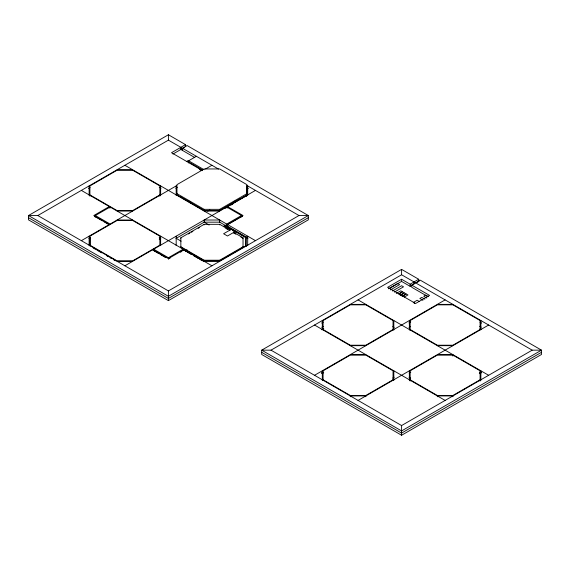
<?xml version="1.0" encoding="UTF-8"?>
<svg xmlns="http://www.w3.org/2000/svg" width="570" height="570" viewBox="0 0 570 570"><rect width="100%" height="100%" fill="white"/><g stroke="black" fill="none" stroke-linecap="round" stroke-linejoin="round"><path stroke-width="0.85" d="M219.707 260.226L219.707 260.768L204.167 260.768L180.847 247.302L180.847 246.767L204.167 260.226L219.707 260.226L243.027 246.767L243.027 247.302L243.027 237.79L233.7 232.403L233.7 232.945L235.852 234.185M180.847 238.331L180.847 237.79L204.167 224.331L219.707 224.331L229.817 230.159L229.817 230.7M204.167 260.768L204.167 260.226M204.167 224.865L204.167 224.331M219.707 224.865L219.707 224.331M233.7 232.945L235.253 232.047L235.253 231.506L231.37 229.261L223.597 233.75L227.48 235.994L235.253 231.506M243.027 237.79L243.027 238.331L240.875 237.084M90.131 246.219L90.203 237.334M246.212 245.991L246.347 237.106L226.219 225.485L241.915 216.415M245.998 245.955L246.425 246.076M245.834 246.019L245.463 245.948M246.518 187.053L246.953 186.967L246.525 187.138M226.09 207.751L225.642 207.765M225.421 207.993L224.844 207.908L225.449 207.858M185.706 146.775L185.507 144.63L168.407 134.755L28.5 215.531L28.5 219.842L168.407 300.618L308.32 219.842L308.32 215.531L187.067 145.528L182.4 148.221L182.4 150.373M37.827 215.531L168.407 290.921L298.993 215.531L308.32 215.531L168.407 296.307L28.5 215.531L37.827 215.531L168.407 140.142L180.847 147.324L181.638 149.119L184.352 147.559M88.521 188.421L90.06 187.53M172.952 154.035L180.847 149.475L180.847 147.324M109.333 207.993L109.333 206.561L93.793 215.531L109.333 224.509L81.353 240.661M188.62 162.942L188.62 160.783L196.393 156.294M95.347 216.97L95.347 215.531L110.117 207.01L183.177 249.19L183.177 250.622M159.857 194.89L132.653 210.594L117.107 210.594L89.903 194.89M176.771 185.578L110.117 224.06L95.347 215.531M205.578 168.941L211.933 165.272M88.92 238.452L90.431 237.576M175.809 188.285L177.291 187.416M159.222 239.143L160.633 238.324M207.694 211.157L209.817 209.931M176.957 193.636L204.167 209.34L219.707 209.34L246.917 193.636M233.999 201.716L235.503 200.847M225.727 207.031L219.707 210.508L204.167 210.508L180.847 197.042L180.847 196.508M227.231 206.162L236.258 200.954M237.761 200.084L240.02 198.78M159.857 245.15L132.653 260.861L117.107 260.861L89.903 245.15M219.707 210.594L246.917 194.89L246.917 184.659L219.707 168.955L204.167 168.955L176.957 184.659L176.957 194.89L204.167 210.594L219.707 210.594L219.707 209.34M124.88 265.791L152.867 249.639L168.407 258.616L183.953 249.639L211.933 265.791M153.643 250.622L153.643 249.19L255.467 190.401M225.848 207.665L245.905 196.087M231.313 204.951L232.852 204.06M176.045 238.41L204.302 222.086M188.371 233.985L189.874 233.116M191.378 232.254L192.881 231.384M198.146 228.342L199.65 227.473M153.643 249.19L168.407 257.718L183.177 249.19M124.88 165.272L226.703 224.06L241.473 215.531L241.473 216.97M225.898 225.065L224.373 225.948L230.594 229.532M226.767 224.908L225.243 225.784L245.606 237.54L245.642 245.919L218.894 261.366M227.48 226.653L225.193 227.971L227.48 226.661L227.48 224.509L243.027 215.531L227.48 206.561L227.48 207.993M170.067 258.196L168.585 258.823M180.434 252.211L181.908 251.356M308.32 217.69L168.407 298.459L28.5 217.69M416.855 282.57L418.893 281.402L418.694 279.257L401.594 269.382L261.68 350.158L261.68 354.469L401.594 435.245L541.5 354.469L541.5 350.158L420.247 280.155L411.697 285.093L411.697 287.244L428.084 296.706M271.007 350.158L401.594 425.548L532.173 350.158L541.5 350.158L401.594 430.934L261.68 350.158L271.007 350.158L401.594 274.769L414.027 281.951L414.825 283.746M321.708 323.04L323.24 322.157M418.694 281.409L418.694 279.257L410.144 284.195L401.594 279.257L387.6 287.337L415.58 303.489L429.573 295.41L411.697 285.093M321.779 327.308L323.311 326.425M388.505 288.791L397.703 283.475L399.648 284.594L390.45 289.909M389.075 288.634L401.594 281.409L410.144 286.347L413.378 284.48M321.459 329.738L323.76 328.413M392.445 290.999L401.594 285.72L403.531 286.838L394.397 292.111M396.271 293.45L400.817 290.828L402.37 291.726L398.594 293.906M398.957 294.056L402.676 291.904L404.237 292.802L400.097 295.189M400.753 295.174L404.543 292.98L406.097 293.878L402.014 296.236M402.691 296.208L406.41 294.063L407.963 294.954L404.265 297.091M393.043 329.517L365.833 345.221L350.293 345.221L323.083 329.517M314.533 375.288L445.12 299.898M321.409 373.478L323.703 372.153M408.996 322.912L410.756 321.893M409.011 327.38L410.421 326.567M392.759 378.053L394.169 377.233M323.083 379.777L350.293 395.48L365.833 395.48L393.043 379.777M480.097 329.517L452.894 345.221L437.347 345.221L410.144 329.517M358.067 400.418L488.647 325.028M409.16 373.065L410.799 372.117M479.299 373.685L481.586 372.36M410.144 379.777L437.347 395.48L452.894 395.48L480.097 379.777M541.5 352.31L401.594 433.086L261.68 352.31M226.86 207.765L226.489 207.758M94.891 216.507L95.397 216.607L94.983 216.807M90.288 237.519L90.324 237.22M117.107 169.76L132.653 169.76M117.107 211.042L132.653 211.042M204.167 211.042L219.707 211.042M117.107 220.02L132.653 220.02M204.167 222.172L219.707 222.172L219.707 220.02L204.167 220.02L204.167 222.172L209.112 225.029M117.107 261.302L132.653 261.302M204.167 261.302L219.707 261.302M350.293 304.387L365.833 304.387M437.347 304.387L452.894 304.387M350.293 345.669L365.833 345.669M437.347 345.669L452.894 345.669M350.293 354.647L365.833 354.647M437.347 354.647L452.894 354.647L452.894 356.086M350.293 395.929L365.833 395.929M437.347 395.929L452.894 395.929M241.944 216.593L241.637 216.344L242.172 216.315M182.4 148.221L218.453 169.034M246.831 185.421L298.993 215.531M415.58 282.848L532.173 350.158M180.191 149.098L194.669 157.463M246.831 187.573L248.363 188.456M480.011 322.2L481.55 323.083M427.999 296.478L425.683 295.139L423.745 296.265L426.823 298.046M479.655 326.296L481.194 327.187M480.004 328.748L481.543 329.638M188.62 160.783L204.167 169.76M187.273 161.196L202.549 170.017M202.607 170.658L171.52 152.71L185.507 144.63L185.507 146.062M424.878 299.165L421.8 297.383L419.855 298.509L422.933 300.283M199.358 169.354L200.861 170.223M419.434 301.58L417.133 300.255L413.25 302.499L414.753 303.368M226.703 207.01L241.473 215.531M188.371 200.847L189.874 201.716M227.48 224.509L255.467 240.661M358.067 299.898L488.647 375.288M159.244 187.266L161.004 188.285M219.322 221.951L247.9 238.452M479.484 372.153L481.009 373.036M233.308 230.928L235.253 232.047M226.205 228.62L227.651 229.454M392.759 326.567L394.169 327.38M176.18 238.324L181.125 241.188M409.011 377.233L410.657 378.181M81.353 190.401L109.333 206.561M314.533 325.028L445.12 400.418M184.131 250.073L191.677 254.427M193.18 255.303L203.739 261.395M184.153 250.209L185.656 251.078M187.167 251.947L191.691 254.562M193.957 255.866L198.481 258.481M199.992 259.35L201.495 260.219M108.799 207.053L110.309 207.929M159.194 237.49L160.776 238.41M95.09 216.643L102.458 220.896M103.932 221.744L109.091 224.722M152.86 249.966L165.592 257.319M153.209 250.294L158.595 253.401M160.904 254.74L165.521 257.405M321.594 372.36L323.119 373.243M93.188 247.986L95.482 249.304M97.007 250.187L101.595 252.838M106.939 255.923L108.471 256.806M109.996 257.683L111.528 258.566M113.815 259.892L115.347 260.775M245.014 196.372L245.421 196.379M246.732 187.031L246.739 196.044M480.873 320.54L480.873 329.517M480.873 370.799L480.873 380.297M480.097 329.959L480.097 320.54L452.894 304.836L437.347 304.836L410.144 320.54L410.144 329.959M480.097 381.031L480.097 370.799L452.894 355.096L437.347 355.096L410.144 370.799L410.144 381.031M452.894 395.48L452.894 396.741M437.347 395.48L437.347 396.741M414.027 281.951L414.027 284.102M410.144 284.195L410.144 286.347M409.367 320.54L409.367 330.037M409.367 370.799L409.367 380.297M401.594 269.382L401.594 274.769M401.594 279.257L401.594 281.409M401.594 425.548L401.594 435.245M393.82 320.54L393.82 330.037M393.82 370.799L393.82 380.297M393.043 329.959L393.043 320.54L365.833 304.836L350.293 304.836L323.083 320.54L323.083 329.959M393.043 380.219L393.043 370.799L365.833 355.096L350.293 355.096L323.083 370.799L323.083 380.219M365.833 395.48L365.833 396.741M350.293 395.48L350.293 396.741M322.307 320.54L322.307 329.517M322.307 370.799L322.307 380.297M247.694 185.913L247.694 195.41M247.694 236.172L247.694 245.67M226.703 224.06L226.703 226.212M204.167 209.34L204.167 210.594M180.847 237.79L180.847 247.302M176.18 185.913L176.18 195.41M176.18 236.172L176.18 245.67M168.407 134.755L168.407 140.142M168.407 257.718L168.407 259.151M168.407 290.921L168.407 300.618M160.633 185.913L160.633 195.41M160.633 236.172L160.633 245.67M159.857 196.144L159.857 185.913L132.653 170.209L117.107 170.209L89.903 185.913L89.903 196.144M159.857 245.592L159.857 236.172L132.653 220.469L117.107 220.469L89.903 236.172L89.903 245.592M89.127 185.913L89.127 195.41M89.127 236.172L89.127 245.67M187.117 161.253L187.395 161.025L187.117 161.253M246.133 237.127L246.568 237.042L246.147 237.077M225.912 225.449L226.518 225.513L225.934 225.407M230.444 229.575L230.444 229.575M224.074 225.898L224.68 225.941L224.103 225.855M245.413 237.533L245.805 237.505L245.442 237.49M245.713 195.987L246.097 196.18L245.713 195.987M224.972 225.734L225.52 225.798L224.972 225.734M187.01 250.016L185.485 250.9L187.01 250.031"/></g></svg>
